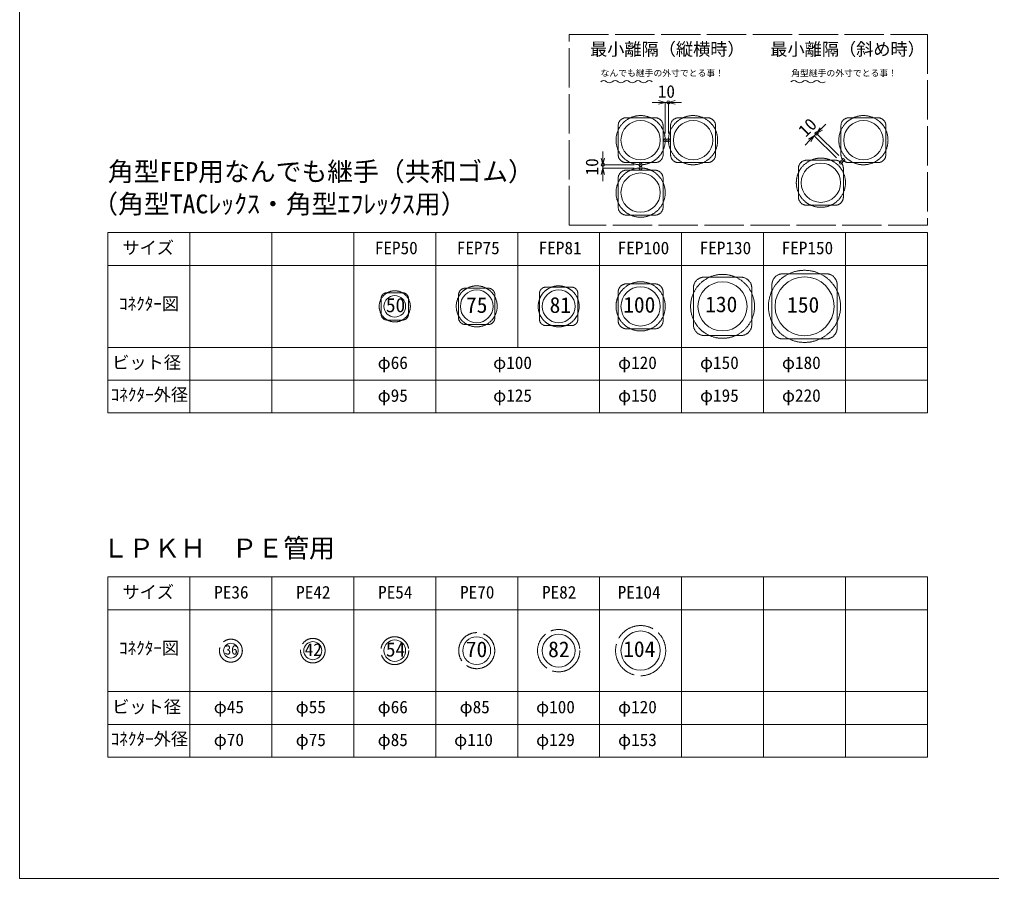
# Model space of a CAD drawing. Units: millimetres, scale not verified. Extents: x -5112 to 5112, y -4200 to 4200.
# Drawn here: x -5112 to -2147, y -4200 to -1580 of the extents above; entities that cross this region are included whole.
import ezdxf
from ezdxf.enums import TextEntityAlignment as Align

# ---------------------------------------------------------------- set-up
doc = ezdxf.new("R2010")
doc.units = ezdxf.units.MM
doc.header["$LTSCALE"] = 20
doc.header["$PDMODE"] = 32
doc.header["$PDSIZE"] = 10
doc.linetypes.add('LONG_DASHED1', pattern=[7, 6, -1])
for name, color, linetype, lineweight in [('0-0_D-TTL-TXT', 7, 'Continuous', 9), ('0-1_Defpoints', 7, 'Continuous', 9), ('0-2_D-STR-STR6', 6, 'LONG_DASHED1', 9), ('0-3_D-TTL', 134, 'Continuous', 9), ('0-4_0', 7, 'Continuous', 9)]:
    doc.layers.add(name, color=color, linetype=linetype, lineweight=lineweight)
doc.styles.add('ＭＳ ゴシック', font='')
doc.styles.get('ＭＳ ゴシック').set_extended_font_data('MS Gothic')

# ---------------------------------------------------------------- blocks, each defined once
blk = doc.blocks.new('A$C342574F6')
at = {"layer": '0-3_D-TTL'}
for p, q in [((0, 11000), (50000, 11000)), ((0, 11000), (0, 0)), ((5000, 11000), (5000, 0)), ((10000, 11000), (10000, 0)), ((15000, 11000), (15000, 0)), ((20000, 11000), (20000, 0)), ((25000, 11000), (25000, 0)), ((30000, 11000), (30000, 0)), ((35000, 11000), (35000, 0)), ((40000, 11000), (40000, 0)), ((45000, 11000), (45000, 0)), ((50000, 11000), (50000, 0)), ((0, 9000), (50000, 9000)), ((0, 4000), (50000, 4000)), ((0, 2000), (50000, 2000)), ((0, 0), (50000, 0))]:
    blk.add_line(p, q, dxfattribs=at)
at = {"layer": '0-0_D-TTL-TXT', "style": 'ＭＳ ゴシック'}
for s, height, p in [('ＬＰＫＨ\u3000ＰＥ管用', 1155, (-331.4, 11835.5)), ('サイズ', 769.6, (879.1, 9458.7)), ('PE36', 769.6, (6483.7, 9448.1)), ('PE42', 769.6, (11483.7, 9448.1)), ('PE54', 769.6, (16483.7, 9448.1)), ('PE70', 769.6, (21483.7, 9448.1)), ('PE82', 769.6, (26483.7, 9448.1)), ('PE104', 769.6, (31100.3, 9448.1)), ('ｺﾈｸﾀｰ図', 769.6, (670.7, 6045.3)), ('ビット径', 769.6, (258.7, 2462.7)), ('φ45', 769.6, (6454.6, 2448.1)), ('φ55', 769.6, (11454.6, 2448.1)), ('φ66', 769.6, (16454.6, 2448.1)), ('φ85', 769.6, (21454.6, 2448.1)), ('φ100', 769.6, (26122.3, 2448.1)), ('φ120', 769.6, (31122.3, 2448.1)), ('ｺﾈｸﾀｰ外径', 769.6, (164.5, 499.5)), ('φ70', 769.6, (6454.6, 448.1)), ('φ75', 769.6, (11454.6, 448.1)), ('φ85', 769.6, (16454.6, 448.1)), ('φ110', 769.6, (21122.3, 448.1)), ('φ129', 769.6, (26122.3, 448.1)), ('φ153', 769.6, (31122.3, 448.1))]:
    blk.add_text(s, height=height, dxfattribs=at).set_placement(p, align=Align.BOTTOM_LEFT)
blk = doc.blocks.new('A$C365C363B')
at = {"layer": '0-2_D-STR-STR6'}
for p, q in [((-880, 1370), (880, 1370)), ((-1370, -880), (-1370, 880)), ((1370, 880), (1370, -880)), ((880, -1370), (-880, -1370))]:
    blk.add_line(p, q, dxfattribs=at)
blk.add_circle((0, 0), 1500, dxfattribs=at)
at = {"layer": '0-2_D-STR-STR6', "linetype": 'Continuous'}
blk.add_circle((0, 0), 1200, dxfattribs=at)
at = {"layer": '0-2_D-STR-STR6'}
for centre, start, end in [((-880, 880), 90, 180), ((880, 880), 0, 90), ((-880, -880), 180, 270), ((880, -880), 270, 0)]:
    blk.add_arc(centre, 490, start, end, dxfattribs=at)
blk = doc.blocks.new('A$C0B15342B')
at = {"layer": '0-2_D-STR-STR6'}
blk.add_circle((0, 0), 950, dxfattribs=at)
at = {"layer": '0-2_D-STR-STR6', "linetype": 'Continuous'}
blk.add_circle((0, 0), 660, dxfattribs=at)
blk = doc.blocks.new('A$C1C9C6E21')
at = {"layer": '0-2_D-STR-STR6'}
for p, q in [((-475, 835), (475, 835)), ((-835, 475), (-835, -475)), ((835, 475), (835, -475)), ((-475, -835), (475, -835))]:
    blk.add_line(p, q, dxfattribs=at)
for centre, start, end in [((-475, 475), 90, 180), ((475, 475), 0, 90), ((-475, -475), 180, 270), ((475, -475), 270, 0)]:
    blk.add_arc(centre, 360, start, end, dxfattribs=at)
blk.add_blockref('A$C0B15342B', (0, 0), dxfattribs=at)
blk = doc.blocks.new('A$C3B8A0D6C')
at = {"layer": '0-2_D-STR-STR6'}
blk.add_circle((0, 0), 1250, dxfattribs=at)
at = {"layer": '0-2_D-STR-STR6', "linetype": 'Continuous'}
blk.add_circle((0, 0), 1000, dxfattribs=at)
blk = doc.blocks.new('A$C52A216E4')
at = {"layer": '0-2_D-STR-STR6'}
for p, q in [((-1110, 690), (-1110, -690)), ((-690, 1110), (690, 1110)), ((1110, 690), (1110, -690)), ((690, -1110), (-690, -1110))]:
    blk.add_line(p, q, dxfattribs=at)
for centre, start, end in [((-690, 690), 90, 180), ((690, 690), 0, 90), ((-690, -690), 180, 270), ((690, -690), 270, 0)]:
    blk.add_arc(centre, 420, start, end, dxfattribs=at)
blk.add_blockref('A$C3B8A0D6C', (0, 0), dxfattribs=at)
blk = doc.blocks.new('A$C02560283')
at = {"layer": '0-2_D-STR-STR6'}
for p, q in [((-1170, -790), (-1170, 790)), ((-790, 1170), (790, 1170)), ((1170, 790), (1170, -790)), ((790, -1170), (-790, -1170))]:
    blk.add_line(p, q, dxfattribs=at)
for centre, start, end in [((-790, 790), 90, 180), ((790, 790), 0, 90), ((-790, -790), 180, 270), ((790, -790), 270, 0)]:
    blk.add_arc(centre, 380, start, end, dxfattribs=at)
blk.add_blockref('A$C3B8A0D6C', (0, 0), dxfattribs=at)
blk = doc.blocks.new('A$C3D8019E7')
at = {"layer": '0-2_D-STR-STR6'}
blk.add_circle((0, 0), 1950, dxfattribs=at)
at = {"layer": '0-2_D-STR-STR6', "linetype": 'Continuous'}
blk.add_circle((0, 0), 1500, dxfattribs=at)
blk = doc.blocks.new('A$C4ADF428B')
at = {"layer": '0-2_D-STR-STR6'}
for p, q in [((-1120, 1780), (1120, 1780)), ((-1780, 1120), (-1780, -1120)), ((1780, 1120), (1780, -1120)), ((1120, -1780), (-1120, -1780))]:
    blk.add_line(p, q, dxfattribs=at)
for centre, start, end in [((-1120, 1120), 90, 180), ((1120, 1120), 0, 90), ((-1120, -1120), 180, 270), ((1120, -1120), 270, 0)]:
    blk.add_arc(centre, 660, start, end, dxfattribs=at)
blk.add_blockref('A$C3D8019E7', (0, 0), dxfattribs=at)
blk = doc.blocks.new('A$C70B24C0B')
at = {"layer": '0-2_D-STR-STR6'}
blk.add_circle((0, 0), 2200, dxfattribs=at)
at = {"layer": '0-2_D-STR-STR6', "linetype": 'Continuous'}
blk.add_circle((0, 0), 1800, dxfattribs=at)
blk = doc.blocks.new('A$C540E50F0')
at = {"layer": '0-2_D-STR-STR6'}
for p, q in [((-1310, 1990), (1310, 1990)), ((-1990, 1310), (-1990, -1310)), ((1990, 1310), (1990, -1310)), ((-1310, -1990), (1310, -1990))]:
    blk.add_line(p, q, dxfattribs=at)
for centre, start, end in [((-1310, 1310), 90, 180), ((1310, 1310), 0, 90), ((-1310, -1310), 180, 270), ((1310, -1310), 270, 0)]:
    blk.add_arc(centre, 680, start, end, dxfattribs=at)
blk.add_blockref('A$C70B24C0B', (0, 0), dxfattribs=at)
blk = doc.blocks.new('_Open30')
at = {"layer": '0-4_0'}
blk.add_line((0, 0), (-20, 0), dxfattribs=at)
blk.add_lwpolyline([(-20, 5.36), (0, 0), (-20, -5.36)], dxfattribs=at)
blk = doc.blocks.new('A$C087C5E89')
at = {"layer": '0-3_D-TTL'}
for p, q in [((0, 11000), (50000, 11000)), ((0, 11000), (0, 0)), ((5000, 11000), (5000, 0)), ((10000, 11000), (10000, 0)), ((15000, 11000), (15000, 0)), ((20000, 11000), (20000, 0)), ((25000, 11000), (25000, 4000)), ((30000, 11000), (30000, 0)), ((35000, 11000), (35000, 0)), ((40000, 11000), (40000, 0)), ((45000, 11000), (45000, 0)), ((50000, 11000), (50000, 0)), ((0, 9000), (50000, 9000)), ((0, 4000), (50000, 4000)), ((0, 2000), (50000, 2000)), ((0, 0), (50000, 0))]:
    blk.add_line(p, q, dxfattribs=at)
at = {"layer": '0-0_D-TTL-TXT', "style": 'ＭＳ ゴシック'}
for s, height, p in [('角型FEP用なんでも継手（共和ゴム）', 1155, (-2.6, 13798.3)), ('（角型TACﾚｯｸｽ・角型ｴﾌﾚｯｸｽ用）', 1155, (-959, 11822.3)), ('サイズ', 769.6, (879.1, 9458.7)), ('FEP50', 769.6, (16283.2, 9448.1)), ('FEP75', 769.6, (21283.2, 9448.1)), ('FEP81', 769.6, (26283.2, 9448.1)), ('FEP100', 769.6, (31104.3, 9448.1)), ('FEP130', 769.6, (36104.3, 9448.1)), ('FEP150', 769.6, (41104.3, 9448.1)), ('ｺﾈｸﾀｰ図', 769.6, (670.7, 6045.3)), ('ビット径', 769.6, (258.7, 2462.7)), ('φ66', 769.6, (16454.6, 2448.1)), ('φ100', 769.6, (23503.2, 2448.1)), ('φ120', 769.6, (31122.3, 2448.1)), ('φ150', 769.6, (36122.3, 2448.1)), ('φ180', 769.6, (41122.3, 2448.1)), ('ｺﾈｸﾀｰ外径', 769.6, (164.5, 499.5)), ('φ95', 769.6, (16454.6, 448.1)), ('φ125', 769.6, (23503.2, 448.1)), ('φ150', 769.6, (31122.3, 448.1)), ('φ195', 769.6, (36122.3, 448.1)), ('φ220', 769.6, (41122.3, 448.1))]:
    blk.add_text(s, height=height, dxfattribs=at).set_placement(p, align=Align.BOTTOM_LEFT)

msp = doc.modelspace()

# ---------------------------------------------------------------- linework, layer by layer
at = {"layer": '0-0_D-TTL-TXT'}
for p, q in [((-3162.37, -1832.88), (-3182.37, -1832.88)), ((-3142.37, -1928.08), (-3142.37, -1832.88)), ((-3142.37, -1832.88), (-3132.37, -1832.88)), ((-3132.37, -1928.08), (-3132.37, -1832.88)), ((-3112.37, -1832.88), (-3092.37, -1832.88)), ((-2666.36, -1913.8), (-2652.22, -1899.66)), ((-2701.72, -1949.16), (-2715.86, -1963.3)), ((-2687.57, -1935.02), (-2680.5, -1927.95)), ((-2620.26, -2002.33), (-2687.57, -1935.02)), ((-2613.19, -1995.26), (-2680.5, -1927.95)), ((-3332.56, -2003.08), (-3332.56, -1983.08)), ((-3237.37, -2023.08), (-3332.56, -2023.08)), ((-3332.56, -2033.08), (-3332.56, -2023.08)), ((-3237.37, -2033.08), (-3332.56, -2033.08)), ((-3332.56, -2053.08), (-3332.56, -2073.08))]:
    msp.add_line(p, q, dxfattribs=at)
at = {"layer": '0-0_D-TTL-TXT', "color": 1}
for centre, start, end in [((-3329.78, -1779.38), 47.22254, 132.77746), ((-3312.4, -1760.59), 227.22254, 312.77746), ((-3295.02, -1779.38), 47.22254, 132.77746), ((-3277.63, -1760.59), 227.22254, 312.77746), ((-3260.25, -1779.38), 47.22254, 132.77746), ((-3242.86, -1760.59), 227.22254, 312.77746), ((-3225.48, -1779.38), 47.22254, 132.77746), ((-3208.1, -1760.59), 227.22254, 312.77746), ((-3190.71, -1779.38), 47.22254, 132.77746), ((-2749.95, -1779.38), 47.22254, 132.77746), ((-2732.57, -1760.59), 227.22254, 312.77746), ((-2715.19, -1779.38), 47.22254, 132.77746), ((-2697.8, -1760.59), 227.22254, 312.77746), ((-2680.42, -1779.38), 47.22254, 132.77746), ((-2663.03, -1760.59), 227.22254, 312.77746)]:
    msp.add_arc(centre, 12.8, start, end, dxfattribs=at)
at = {"layer": '0-1_Defpoints', "color": 134}
for p, q in [((-5112.37, -4199.88), (-5112.37, 4200.12)), ((827.63, -4199.88), (-5112.37, -4199.88))]:
    msp.add_line(p, q, dxfattribs=at)
at = {"layer": '0-1_Defpoints'}
for p in [(-3132.37, -1832.88), (-2680.5, -1927.95), (-3142.37, -1948.08), (-3132.37, -1948.08), (-2606.12, -2016.47), (-2599.05, -2009.4), (-3332.56, -2023.08), (-3217.37, -2023.08), (-3217.37, -2033.08)]:
    msp.add_point(p, dxfattribs=at)
at = {"layer": '0-2_D-STR-STR6'}
for centre, radius in [((-3217.37, -3504.88), 76.5), ((-4217.37, -3504.88), 37.5), ((-3967.37, -3504.88), 42.5), ((-3717.37, -3504.88), 55), ((-3467.37, -3504.88), 64.5), ((-4467.37, -3504.88), 35)]:
    msp.add_circle(centre, radius, dxfattribs=at)
at = {"layer": '0-2_D-STR-STR6', "linetype": 'Continuous'}
for centre, radius in [((-3717.37, -3504.88), 42.5), ((-3467.37, -3504.88), 50), ((-3217.37, -3504.88), 60), ((-4467.37, -3504.88), 22.5), ((-4217.37, -3504.88), 27.5), ((-3967.37, -3504.88), 33)]:
    msp.add_circle(centre, radius, dxfattribs=at)
at = {"layer": '0-3_D-TTL', "linetype": 'LONG_DASHED1'}
msp.add_lwpolyline([(-3435.05, -1625.5), (-2342.37, -1625.5), (-2342.37, -2207.6), (-3435.05, -2207.6)], close=True, dxfattribs=at)

# ---------------------------------------------------------------- block references
at = {"layer": '0-0_D-TTL-TXT'}
msp.add_blockref('_Open30', (-3142.37, -1832.88), dxfattribs=at)
for p, rotation in [((-3132.37, -1832.88), 180), ((-2680.5, -1927.95), 225), ((-2687.57, -1935.02), 45), ((-3332.56, -2023.08), 270), ((-3332.56, -2033.08), 90)]:
    msp.add_blockref('_Open30', p, dxfattribs=dict(at, rotation=rotation))
at = {"layer": '0-2_D-STR-STR6', "xscale": 0.05, "yscale": 0.05}
for name, p in [('A$C365C363B', (-3217.37, -1948.08)), ('A$C365C363B', (-3057.37, -1948.08)), ('A$C365C363B', (-2537.73, -1948.08)), ('A$C365C363B', (-2667.45, -2077.79)), ('A$C365C363B', (-3217.37, -2108.08)), ('A$C4ADF428B', (-2967.37, -2454.88)), ('A$C540E50F0', (-2717.37, -2454.88)), ('A$C52A216E4', (-3717.37, -2454.88)), ('A$C02560283', (-3467.37, -2454.88)), ('A$C365C363B', (-3217.37, -2454.88)), ('A$C1C9C6E21', (-3967.37, -2454.88))]:
    msp.add_blockref(name, p, dxfattribs=at)
at = {"layer": '0-3_D-TTL', "xscale": 0.05, "yscale": 0.05}
for name, p in [('A$C087C5E89', (-4842.37, -2779.88)), ('A$C342574F6', (-4842.37, -3829.88))]:
    msp.add_blockref(name, p, dxfattribs=at)

# ---------------------------------------------------------------- texts
at = {"layer": '0-0_D-TTL-TXT', "color": 3, "style": 'ＭＳ ゴシック'}
for s, height, p in [('最小離隔（縦横時）', 38.42, (-3371.78, -1701.27)), ('最小離隔（斜め時）', 38.42, (-2821.86, -1701.27)), ('なんでも継手の外寸でとる事！', 19.21, (-3339.54, -1758.89)), ('角型継手の外寸でとる事！', 19.21, (-2757.94, -1758.99))]:
    msp.add_text(s, height=height, dxfattribs=at).set_placement(p, align=Align.BOTTOM_LEFT)
at = {"layer": '0-0_D-TTL-TXT', "style": 'ＭＳ ゴシック'}
msp.add_text('10', height=38.42, dxfattribs=at).set_placement((-3164.89, -1830.28), align=Align.BOTTOM_LEFT)
for rotation, p in [(45, (-2705.34, -1949.1)), (90, (-3335.16, -2055.6))]:
    msp.add_text('10', height=38.42, rotation=rotation, dxfattribs=at).set_placement(p, align=Align.BOTTOM_LEFT)
at = {"layer": '0-2_D-STR-STR6', "color": 7, "style": 'ＭＳ ゴシック'}
for s, height, p in [('50', 43.26, (-3994.46, -2485.76)), ('75', 48.09, (-3750.1, -2489.13)), ('81', 48.09, (-3495.05, -2489.13)), ('100', 48.09, (-3270.56, -2488.52)), ('130', 48.09, (-3020.56, -2487.09)), ('150', 48.09, (-2770.56, -2488.46)), ('36', 28.89, (-4486.14, -3525.58)), ('42', 38.42, (-4242.26, -3532.29)), ('54', 43.26, (-3994.58, -3535.76)), ('70', 48.09, (-3750.75, -3539.11)), ('82', 48.09, (-3499.6, -3539.13)), ('104', 48.09, (-3270.68, -3538.52))]:
    msp.add_text(s, height=height, dxfattribs=at).set_placement(p, align=Align.BOTTOM_LEFT)

doc.saveas('drawing.dxf')
